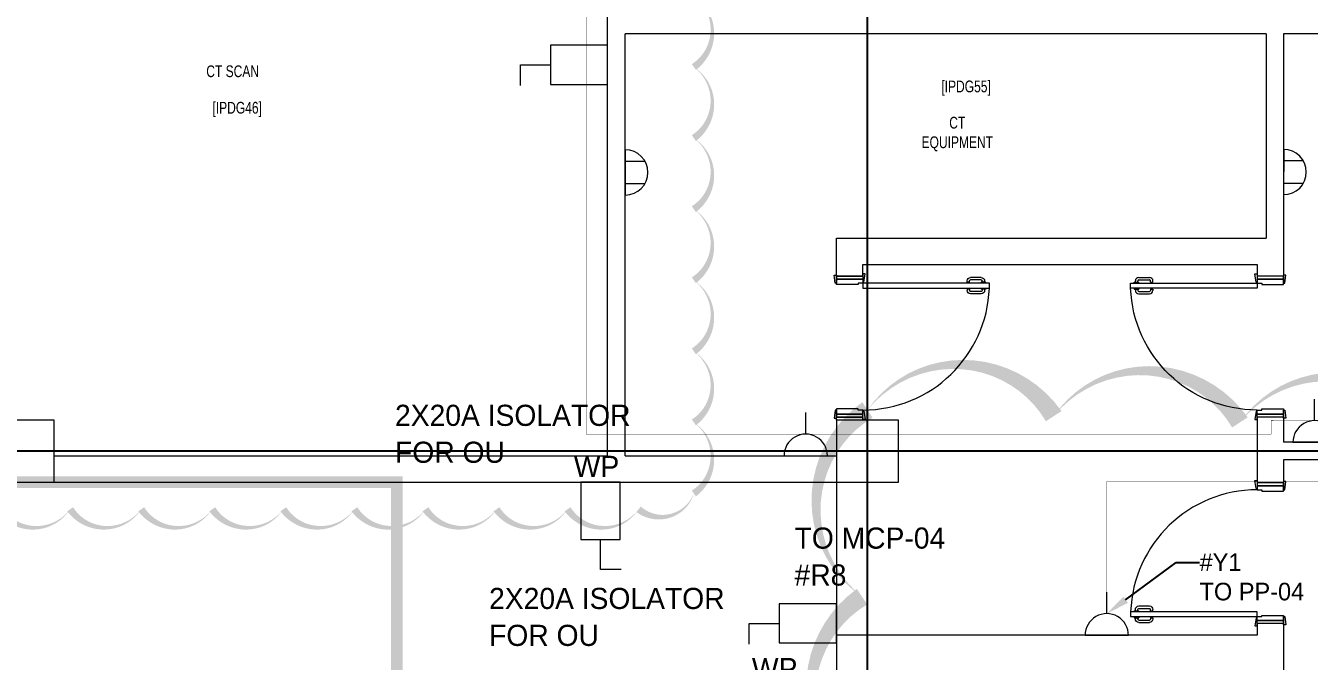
# Model space of a CAD drawing. Header units: metres. Extents: x 75097 to 220695, y -1557923 to -1361206.
# Drawn here: x 86239 to 97182, y -1457029 to -1451612 of the extents above; entities that cross this region are included whole.
import ezdxf
from ezdxf import colors
from ezdxf.entities.mleader import LeaderData, LeaderLine
from ezdxf.math import Vec2, Vec3

# ---------------------------------------------------------------- set-up
doc = ezdxf.new("R2010")
doc.units = ezdxf.units.M
doc.linetypes.add('DASHED2', pattern=[0.375, 0.25, -0.125])
doc.layers.get('0').update_dxf_attribs({"lineweight": 0})
for name, color, linetype, lineweight in [('A-100 - Copy$0$72_EGR_BASE_TEXT', 8, 'Continuous', 0), ('A-100 - Copy$0$Proj', 8, 'Continuous', 0), ('A-100 - Copy$0$Structure', 8, 'Continuous', 9), ('A-100 - Copy$0$Walls', 8, 'Continuous', 0), ('A-100 - Copy$0$Wooden Joinery', 8, 'Continuous', 0)]:
    doc.layers.add(name, color=color, linetype=linetype, lineweight=lineweight)
doc.layers.add('A-100 - Copy$0$axes', color=8, linetype='Continuous')
for name, color, linetype, lineweight, true_color in [('E-POWR', 7, 'Continuous', 9, 0x4e7e3e), ('E-POWR-IDEN _1-100_', 7, 'Continuous', 9, 0x4e7e3e), ('EXF', 7, 'Continuous', 0, 0x4e7e3e), ('REV 01', 7, 'Continuous', 0, 0xe41b4d)]:
    doc.layers.add(name, color=color, linetype=linetype, lineweight=lineweight, true_color=true_color)
doc.styles.add('A-100 - Copy$0$X3G_ENTITY_2587EA', font='swisscl.ttf', dxfattribs={"height": 200})
doc.styles.add('Optima_5', font='', dxfattribs={"height": 3.001645})
doc.styles.get("Standard").update_dxf_attribs({"font": 'GOTHIC.TTF'})
doc.styles.get('Optima_5').set_extended_font_data('Optima')

# ---------------------------------------------------------------- blocks, each defined once
blk = doc.blocks.new('NORMAL SOCKET')
at = {"layer": 'E-POWR'}
for p, q in [((0, 308), (0, 615)), ((-308, 0), (308, 0))]:
    blk.add_line(p, q, dxfattribs=at)
blk.add_ellipse((0, 0), major_axis=(33, 306), ratio=1, start_param=4.81904, end_param=7.960633, dxfattribs=at)
blk = doc.blocks.new('GI-041_dwg__U120-3902841-GI-041')
at = {"layer": 'E-POWR', "flags": 128}
blk.add_lwpolyline([(-0.1145, 0), (0.1145, 0), (0.1145, 0.1572), (-0.1145, 0.1572)], close=True, dxfattribs=at)
blk.add_lwpolyline([(0.2354, 0.1613), (0.2354, 0.0786), (0.1145, 0.0786)], dxfattribs=at)
blk = doc.blocks.new('MECH UPDATED')
at = {"layer": 'EXF', "color": 85, "elevation": 0}
for points in [[(101036, -1363352), (101035, -1363739)], [(101036, -1363449), (101203, -1363449)], [(101036, -1363642), (101203, -1363642)]]:
    blk.add_lwpolyline(points, dxfattribs=at)
at = {"layer": 'EXF', "color": 85}
blk.add_arc((101036, -1363546, 0), 193, 269.9854, 89.9854, dxfattribs=at)
blk = doc.blocks.new('A-100 - Copy$0$A$C72370EFE')
at = {"layer": 'A-100 - Copy$0$Wooden Joinery'}
for p, q in [((-0.05, -0.07), (-0.05, -0.16)), ((-0.03, -0.07), (-0.03, -0.16)), ((-0.01, -0.04), (-0.02, -0.04)), ((-0.01, -0.06), (-0.02, -0.06)), ((-0.01, -0.03), (-0.01, -0.07)), ((0, -0.03), (-0.01, -0.03)), ((0, -0.07), (-0.01, -0.07)), ((0.04, -0.03), (0.05, -0.03)), ((0.04, -0.07), (0.05, -0.07)), ((0.05, -0.03), (0.05, -0.07)), ((0.05, -0.04), (0.06, -0.04)), ((0.05, -0.06), (0.06, -0.06)), ((0.07, -0.07), (0.07, -0.16)), ((0.09, -0.07), (0.09, -0.16)), ((-0.01, -0.17), (-0.02, -0.17)), ((-0.01, -0.19), (-0.02, -0.19)), ((-0.01, -0.17), (-0.01, -0.19)), ((0.05, -0.17), (0.06, -0.17)), ((0.05, -0.17), (0.05, -0.19)), ((0.05, -0.19), (0.06, -0.19))]:
    blk.add_line(p, q, dxfattribs=at)
for centre, radius, start, end in [((-0.02, -0.07), 0.03, 90, 180), ((-0.02, -0.07), 0.01, 90, 180), ((0.06, -0.07), 0.03, 0, 90), ((0.06, -0.07), 0.01, 0, 90), ((-0.02, -0.16), 0.03, 180, 270), ((-0.02, -0.16), 0.01, 180, 270), ((0.06, -0.16), 0.01, 270, 0), ((0.06, -0.16), 0.03, 270, 0)]:
    blk.add_arc(centre, radius, start, end, dxfattribs=at)
blk = doc.blocks.new('A-100 - Copy$0$A$C07D65D40')
at = {"layer": 'A-100 - Copy$0$Wooden Joinery'}
for points in [[(0, -385), (-10, -385), (-20, -315), (0, -315)], [(225, -375), (235, -375), (245, -305), (225, -305)], [(225, -425), (1304, -425), (1304, -385), (225, -385)], [(0, -1465), (-10, -1465), (-20, -1535), (0, -1535)], [(225, -1475), (235, -1475), (245, -1545), (225, -1545)]]:
    blk.add_lwpolyline(points, close=True, dxfattribs=at)
for points in [[(225, -350), (0, -350), (0, -325), (225, -325), (225, -350)], [(225, -350), (225, -385), (185, -385), (185, -395), (0, -395), (0, -350), (225, -350)], [(225, -1500), (225, -1465), (185, -1465), (185, -1455), (0, -1455), (0, -1500), (225, -1500)], [(225, -1500), (0, -1500), (0, -1525), (225, -1525), (225, -1500)]]:
    blk.add_lwpolyline(points, dxfattribs=at)
blk.add_arc((225, -385), 1080, 270, 357.8773, dxfattribs=at)
at = {"layer": 'A-100 - Copy$0$Wooden Joinery', "xscale": -999.9999999998854, "yscale": 999.9999999998854, "zscale": 999.9999999998854, "rotation": 270}
blk.add_blockref('A-100 - Copy$0$A$C72370EFE', (1304, -425), dxfattribs=at)
blk = doc.blocks.new('A-100 - Copy')
at = {"layer": 'A-100 - Copy$0$axes'}
for p, q in [((93415.3, -1477297.4, 2.4), (93415.3, -1436792.7, 2.4)), ((215795, -1455237.7, 2.4), (83877.8, -1455237.7, 2.4))]:
    blk.add_line(p, q, dxfattribs=at)
at = {"layer": 'A-100 - Copy$0$Proj'}
blk.add_line((93150.3, -1455502.7, 2.4), (93150.3, -1456807.7, 2.4), dxfattribs=at)
at = {"layer": 'A-100 - Copy$0$Structure', "elevation": 2.4}
for points in [[(85952.6, -1455502.7), (86482.6, -1455502.7), (86482.6, -1454972.7), (85952.6, -1454972.7)], [(93150.3, -1455502.7), (93680.3, -1455502.7), (93680.3, -1454972.7), (93150.3, -1454972.7)]]:
    blk.add_lwpolyline(points, close=True, dxfattribs=at)
at = {"layer": 'A-100 - Copy$0$Walls'}
for p, q in [((91200.3, -1455277.7, 2.4), (91200.3, -1449602.7, 2.4)), ((96813, -1451682, 2.4), (91350.3, -1451682, 2.4)), ((91350.3, -1455277.7, 2.4), (91350.3, -1451682, 2.4)), ((100350.3, -1451682, 2.4), (96963, -1451682, 2.4)), ((93375.3, -1453747.7, 2.4), (93150.3, -1453747.7, 2.4)), ((96963, -1453747.7, 2.4), (96738, -1453747.7, 2.4)), ((93375.3, -1454947.7, 2.4), (93150.3, -1454947.7, 2.4)), ((96963, -1454947.7, 2.4), (96738, -1454947.7, 2.4)), ((100250.3, -1455162.7, 2.4), (96963, -1455162.7, 2.4)), ((86482.6, -1455277.7, 2.4), (91200.3, -1455277.7, 2.4)), ((91350.3, -1455277.7, 2.4), (93150.3, -1455277.7, 2.4)), ((100350.3, -1455312.7, 2.4), (96963, -1455312.7, 2.4)), ((86482.6, -1455502.7, 2.4), (93150.3, -1455502.7, 2.4)), ((96963, -1455507.7, 2.4), (96738, -1455507.7, 2.4))]:
    blk.add_line(p, q, dxfattribs=at)
at = {"layer": 'A-100 - Copy$0$Walls', "elevation": 2.4}
for points in [[(96813, -1451682), (96813, -1453422.7)], [(96963, -1451682), (96963, -1453747.7)], [(93150.3, -1453747.7), (93150.3, -1453422.7), (96813, -1453422.7)], [(93375.3, -1453747.7), (93375.3, -1453647.7), (96738, -1453647.7), (96738, -1453747.7)], [(93150.3, -1454972.7), (93150.3, -1454947.7)], [(93375.3, -1454972.7), (93375.3, -1454947.7)], [(96738, -1454947.7), (96738, -1455507.7)], [(96963, -1454947.7), (96963, -1455162.7)], [(96963, -1454947.7), (96963, -1455162.7)], [(96963, -1455312.7), (96963, -1455507.7)], [(96963, -1455312.7), (96963, -1455507.7)], [(96963, -1456707.7), (96738, -1456707.7), (96738, -1456807.7), (93150.3, -1456807.7), (93150.3, -1457125.2)], [(96963, -1456707.7), (96963, -1457132.7)]]:
    blk.add_lwpolyline(points, dxfattribs=at)
at = {"layer": 'A-100 - Copy$0$Wooden Joinery'}
blk.add_blockref('A-100 - Copy$0$A$C07D65D40', (93150.3, -1453422.7, 2.4), dxfattribs=at)
at = {"layer": 'A-100 - Copy$0$Wooden Joinery', "xscale": -1}
blk.add_blockref('A-100 - Copy$0$A$C07D65D40', (96963, -1453422.7, 2.4), dxfattribs=at)
at = {"layer": 'A-100 - Copy$0$Wooden Joinery', "rotation": 180}
blk.add_blockref('A-100 - Copy$0$A$C07D65D40', (96963, -1457032.7, 2.4), dxfattribs=at)
at = {"layer": 'A-100 - Copy$0$72_EGR_BASE_TEXT', "char_height": 100, "attachment_point": 2, "style": 'A-100 - Copy$0$X3G_ENTITY_2587EA'}
for s, insert in [('CT SCAN', (88003.4, -1451950.4, 2.4)), ('[IPDG55]', (94255.9, -1452079.7, 2.4)), ('[IPDG46]', (88041.9, -1452261.4, 2.4)), ('CT^M^JEQUIPMENT', (94181, -1452388.8, 2.4))]:
    blk.add_mtext(s, dxfattribs=dict(at, insert=insert))

msp = doc.modelspace()

# ---------------------------------------------------------------- linework, layer by layer
at = {"layer": 'E-POWR', "color": 240, "linetype": 'DASHED2', "ltscale": 500, "true_color": 0xf10e52, "const_width": 100}
msp.add_lwpolyline([(151498.3, -1472883.1), (112645.3, -1472883.1), (112645.3, -1475532.7), (108725.3, -1475532.7), (108725.3, -1471773.7), (89402.2, -1471773.7), (89402.2, -1455502.7), (85952.6, -1455502.7), (85952.6, -1438651.4), (97267.4, -1438651.4), (97267.4, -1426702.7)], dxfattribs=at)
at = {"layer": 'E-POWR', "const_width": 3}
for points in [[(88010.1, -1447585.8), (89959.6, -1447585.8), (91016.1, -1447585.8), (91015.7, -1449844.1), (91016.1, -1455093.1), (96856.5, -1455093.1), (96856.5, -1454978.2), (97227.6, -1454978.1)], [(95455.6, -1456623.1), (95455.6, -1455497.3), (104496.5, -1455497.3), (104496.5, -1458089.8), (99027.3, -1458089.8)]]:
    msp.add_lwpolyline(points, dxfattribs=at)

# ---------------------------------------------------------------- block references
at = {"color": 85, "xscale": 2127.341102341351, "yscale": 2127.341102341351, "zscale": 2127.341102341351}
for p, rotation in [((90956.7, -1451778.9, 2.4), 180), ((90972.2, -1455746.3, 0), 269.9999999999137), ((92906.7, -1456538.6, 2.4), 179.9999999998932)]:
    msp.add_blockref('GI-041_dwg__U120-3902841-GI-041', p, dxfattribs=dict(at, rotation=rotation))
at = {"layer": 'E-POWR', "color": 85, "xscale": 0.6, "yscale": 0.6, "zscale": 0.6}
for p in [(97227.6, -1455162.7, 2.4), (92889.1, -1455277.7, 2.4), (95455.6, -1456807.7, 2.4)]:
    msp.add_blockref('NORMAL SOCKET', p, dxfattribs=at)
at = {"layer": 'EXF', "color": 85}
for p in [(-9685.2, -89316.4, 0), (-4072.5, -89313.1, 0)]:
    msp.add_blockref('MECH UPDATED', p, dxfattribs=at)

# ---------------------------------------------------------------- texts
at = {"layer": 'E-POWR-IDEN _1-100_', "attachment_point": 1, "rotation": 360, "line_spacing_factor": 1.047943, "style": 'Optima_5'}
for s, insert, char_height, width in [('2X20A ISOLATOR\\PFOR OU', (89387.7, -1454842.7, 0), 180.099, 2475.925), ('WP', (90911.4, -1455277.7, 2.4), 180.1, 3.637978807091713e-12), ('TO MCP-04 \\P#R8', (92793.7, -1455888.9, 0), 180.1, 2475.925), ('2X20A ISOLATOR\\PFOR OU', (90189.5, -1456403.3, 2.4), 180.099, 2475.925), ('WP', (92430, -1457001), 180.1, 3.637978807091713e-12)]:
    msp.add_mtext(s, dxfattribs=dict(at, insert=insert, char_height=char_height, width=width))

# ---------------------------------------------------------------- leaders
at = {"layer": 'E-POWR'}
ml = msp.add_multileader_mtext('Standard', dxfattribs=at)
ml.set_content('#Y1\\PTO PP-04', color=256)
ml.set_leader_properties()
ml.build(insert=Vec2(0, 0))
ml.multileader.update_dxf_attribs({"text_right_attachment_type": 6, "dogleg_length": 200, "arrow_head_size": 200})
ctx = ml.context
ctx.base_point, ctx.char_height, ctx.arrow_head_size, ctx.landing_gap_size, ctx.plane_origin = Vec3(96246.5, -1456186.6), 150, 200, 0.09, Vec3(98513.7, -1457270.1)
ctx.right_attachment = 6
notes = []
notes.append((ctx, [(0, (1, 1, 0), (96046.5, -1456186.6), (1, 0), 200, [(0, [(95455.6, -1456623.1)], 0, [])])]))
ctx.mtext.insert, ctx.mtext.flow_direction = Vec3(96246.6, -1456109.7), 5
for ctx, leaders in notes:
    for number, flags, end, landing, length, lines in leaders:
        leader = LeaderData()
        leader.index, (leader.has_last_leader_line, leader.has_dogleg_vector, leader.attachment_direction) = number, flags
        leader.last_leader_point, leader.dogleg_vector, leader.dogleg_length = Vec3(end), Vec3(landing), length
        for number, points, colour, breaks in lines:
            line = LeaderLine()
            line.index, line.vertices, line.color, line.breaks = number, Vec3.list(points), colors.encode_raw_color(colour), breaks
            leader.lines.append(line)
        ctx.leaders.append(leader)

# ---------------------------------------------------------------- next in the draw order: block references
msp.add_blockref('A-100 - Copy', (0, 0))

# ---------------------------------------------------------------- next in the draw order: linework, layer by layer
at = {"layer": 'REV 01', "elevation": 0}
msp.add_lwpolyline([(91935.4, -1451358.7, 0, 60.6, -0.5205671), (91935.4, -1451964.5, 0, 60.6, -0.5205671), (91935.4, -1452570.2, 0, 60.6, -0.5205671), (91935.4, -1453176, 0, 60.6, -0.5205671), (91935.4, -1453781.7, 0, 60.6, -0.5205671), (91935.4, -1454387.5, 0, 60.6, -0.5205671), (91935.4, -1454993.2, 0, 60.6, -0.5205671), (91935.4, -1455599, 0, 60.6, -0.5205671), (91464.1, -1455733.5, 0, 60.6, -0.5205671), (90858.3, -1455733.5, 0, 60.6, -0.5205671), (90252.5, -1455733.5, 0, 60.6, -0.5205671), (89646.8, -1455733.5, 0, 60.6, -0.5205671), (89041, -1455733.5, 0, 60.6, -0.5205671), (88435.3, -1455733.5, 0, 60.6, -0.5205671), (87829.5, -1455733.5, 0, 60.6, -0.5205671), (87223.8, -1455733.5, 0, 60.6, -0.5205671), (86618, -1455733.5, 0, 60.6, -0.5205671), (86012.2, -1455733.5, 0, 60.6, -0.5205671)], format="xyseb", dxfattribs=at)
at = {"layer": 'REV 01', "color": 3, "elevation": -2.4}
msp.add_lwpolyline([(93322.8, -1458066.6, 0, 158.9, -0.5205671), (93369, -1456478.7, 0, 158.9, -0.5205671), (93415.3, -1454886.9, 0, 158.9, -0.5205671), (95003, -1454940, 0, 158.9, -0.5205671), (96590.7, -1454993, 0, 158.9, -0.5205671), (98178.4, -1455046, 0, 158.9, -0.5205671), (99766.1, -1455099, 0, 158.9, -0.5205671), (101353.9, -1455152, 0, 158.9, -0.5205671), (102941.6, -1455205, 0, 158.9, -0.5205671), (104529.3, -1455258, 0, 158.9, -0.5205671), (106117, -1455311, 0, 158.9, -0.5205671), (107704.7, -1455364, 0, 158.9, -0.5205671), (109292.4, -1455417, 0, 158.9, -0.5205671)], format="xyseb", dxfattribs=at)

doc.saveas('drawing.dxf')
